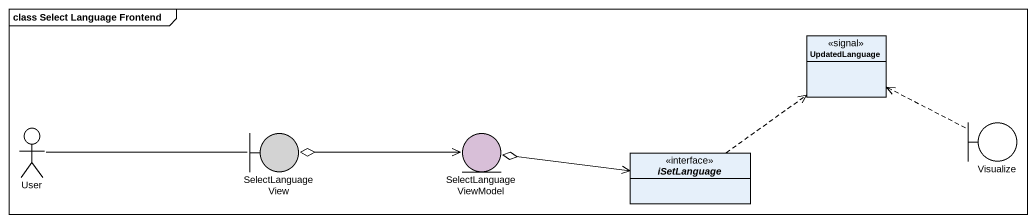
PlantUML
@startuml
mainframe class Select Language Frontend
allowmixing
hide circle
hide empty members
class UpdatedLanguage <<signal>>
boundary Visualize
actor User
boundary SelectLanguageView #D3D3D3
entity SelectLanguageViewModel #D8BFD8
interface iSetLanguage
Visualize .up.> UpdatedLanguage
User -right- SelectLanguageView
SelectLanguageViewModel <-left-o SelectLanguageView
iSetLanguage .up.> UpdatedLanguage
iSetLanguage <-left-o SelectLanguageViewModel
@enduml
